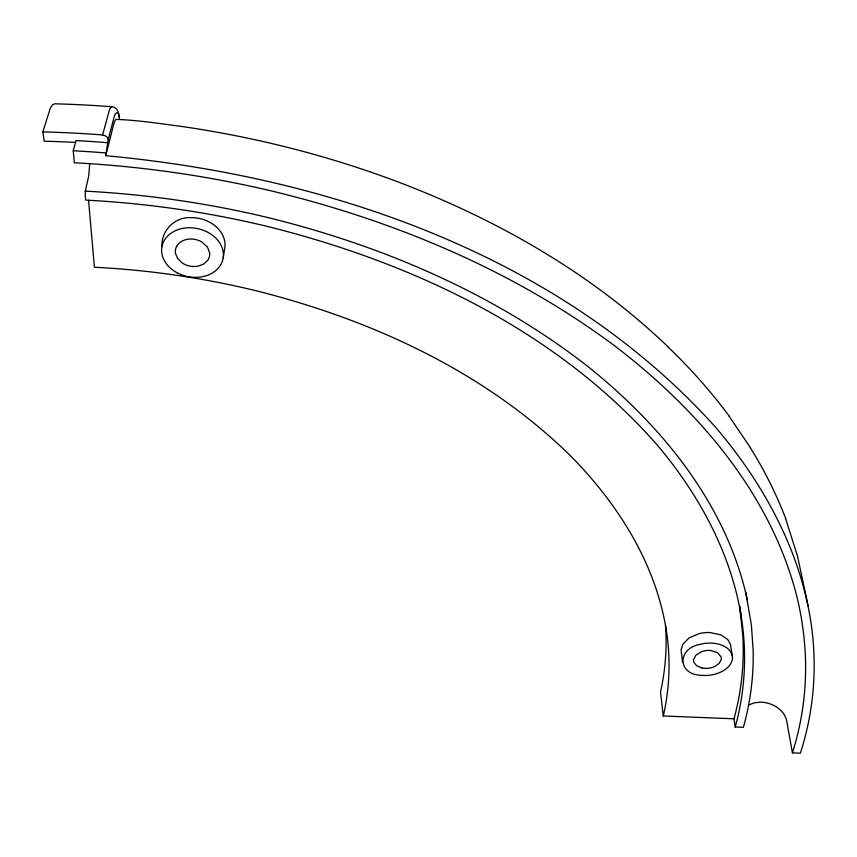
<?xml version="1.0" encoding="UTF-8"?>
<svg xmlns="http://www.w3.org/2000/svg" width="857" height="857" viewBox="0 0 857 857"><rect width="100%" height="100%" fill="white"/><g stroke="black" fill="none" stroke-linecap="round" stroke-linejoin="round"><path stroke-width="1.29" d="M223.216 257.882L224.78 247.673A19.582 19.582 0 0 0 224.984 243.816C224.47 233.682 216.692 225.37 207.844 221.299A38.715 38.715 0 0 0 190.854 217.635C174.935 216.821 161.212 230.319 161.962 246.441C164.651 233.383 179.231 226.891 191.529 227.812A39.229 39.229 0 0 1 206.13 231.433C215.032 235.514 222.895 243.827 223.42 254.004A19.529 19.529 0 0 1 221.352 263.71C216.864 272.43 206.901 276.886 197.464 277.314A38.993 38.993 0 0 1 178.245 273.362M748.589 705.097L754.31 702.794L760.748 702.129A29.406 29.406 0 0 1 766.811 702.911A31.013 31.013 0 0 1 774.267 705.697C780.17 708.835 785.408 714.149 786.705 720.898L792.436 752.864L800.384 753.174L802.988 744.658A286.045 286.045 0 0 0 814.161 663.457C813.647 575.454 771.45 492.368 715.092 426.7C561.346 255.997 329.527 176.392 105.765 155.706L108.132 139.852L114.484 115.695A14.108 14.108 0 0 1 115.352 113.788M105.765 155.706L113.36 125.625C113.981 123.494 114.42 121.158 115.866 119.391C137.752 120.109 160.088 123.644 182.005 126.493C258.643 137.677 334.123 157.099 406.347 185.123C502.545 222.638 593.858 275.472 668.556 347.331M735.231 726.993A259.103 259.103 0 0 0 744.165 643.682C740.03 569.894 704.486 501.077 657.49 445.34C557.5 331.166 414.724 263.506 269.591 226.966A994.334 994.334 0 0 0 85.829 200.12C83.483 190.211 88.924 181.009 89.096 171.111A163.28 163.28 0 0 0 89.642 163.676M792.436 752.864L794.91 744.604A281.878 281.878 0 0 0 805.612 666.039C805.419 641.914 802.248 617.833 796.335 594.447C769.629 492.336 697.18 408.971 614.919 346.024C513.214 270.18 394.049 220.549 271.198 190.875A1113.757 1113.757 0 0 0 74.355 162.766L73.241 150.757L76.069 140.602A1110.565 1110.565 0 0 1 108.239 142.765M75.566 142.412A1096.371 1096.371 0 0 0 44.21 141.223L42.85 131.914L50.188 108.507L52.32 104.961L54.548 103.826A1059.348 1059.348 0 0 1 112.021 106.771A6.235 6.235 0 0 1 115.277 108.014A7.049 7.049 0 0 1 116.134 108.743A7.981 7.981 0 0 1 116.777 109.482A9.62 9.62 0 0 1 117.645 110.864A12.748 12.748 0 0 1 118.234 112.192A19.679 19.679 0 0 1 118.695 113.553A25.496 25.496 0 0 1 119.08 114.999L119.123 115.181A12.769 12.769 0 0 1 119.434 117.677L119.477 119.262M115.47 113.606L117.42 112.578M714.502 666.671L719.302 663.307L721.262 659.408A5.795 5.795 0 0 0 721.133 656.987L717.598 652.627L710.742 650.484A21.232 21.232 0 0 0 701.915 651.534L695.959 655.091L693.592 659.569A5.795 5.795 0 0 0 693.913 662.332L696.634 665.728L701.99 667.999M745.665 591.887L751.385 624.946L753.121 649.488A262.799 262.799 0 0 1 743.373 727.314L735.199 726.993L733.956 718.798L663.243 715.981L660.49 691.963M178.235 273.372C169.686 269.248 162.209 261.139 161.619 251.294A19.497 19.497 0 0 1 161.962 246.441M729.082 416.148L750.346 447.568M785.633 518.699L797.535 556.182L808.097 605.931M747.358 600.071C726.682 504.366 661.454 424.933 586.295 365.243C492.904 292.933 382.243 245.702 268.037 217.592A1008.271 1008.271 0 0 0 85.025 191.122M119.027 115.899L119.434 117.677M732.339 656.098C730.421 646.928 719.816 643.436 711.514 643.114A38.715 38.715 0 0 0 700.233 644.314C677.33 648.203 676.944 674.427 701.155 675.316A38.201 38.201 0 0 0 716.795 673.645C723.811 671.395 731.557 666.425 732.435 658.465A10.37 10.37 0 0 0 732.349 656.098L730.432 644.303L727.775 639.568L720.973 634.876L709.971 632.52A38.254 38.254 0 0 0 698.755 633.73L689.028 637.972L682.761 644.378L681.09 649.863L682.526 662.225M740.962 614.48L739.612 606.253L742.826 635.455A260.346 260.346 0 0 1 733.988 718.809M88.55 200.259L94.42 267.255A867.145 867.145 0 0 1 256.05 290.737C371.424 319.704 483.894 371.242 569.798 455.099C618.915 504.58 658.294 567.088 667.303 637.329A226.73 226.73 0 0 1 663.307 715.991M668.471 347.428A545.952 545.952 0 0 1 729.178 416.073M750.25 447.633A412.11 412.11 0 0 1 785.74 518.656M714.481 666.639A20.579 20.579 0 0 1 702.001 667.967M42.85 131.914A1114.828 1114.828 0 0 1 102.615 134.945L109.439 109.846A12.909 12.909 0 0 1 110.285 108.153M102.626 135.256A5.656 5.656 0 0 1 108.346 139.809M73.241 150.757A1124.384 1124.384 0 0 1 105.657 152.942M665.514 625.321A228.798 228.798 0 0 1 660.511 691.974M110.574 107.875A2.753 2.753 0 0 1 111.849 106.632M117.73 112.663A8.142 8.142 0 0 1 118.855 115.92M176.692 246.259L176.188 247.319A10.927 10.927 0 0 0 175.556 253.511L177.463 258.182L181.738 262.606A21.061 21.061 0 0 0 198.545 266.024L203.612 264.095L207.833 260.185A10.927 10.927 0 0 0 209.676 252.911L207.437 247.062L201.759 241.899A21.575 21.575 0 0 0 190.597 239.007C185.198 239.017 179.413 241.385 176.692 246.259"/></g></svg>
